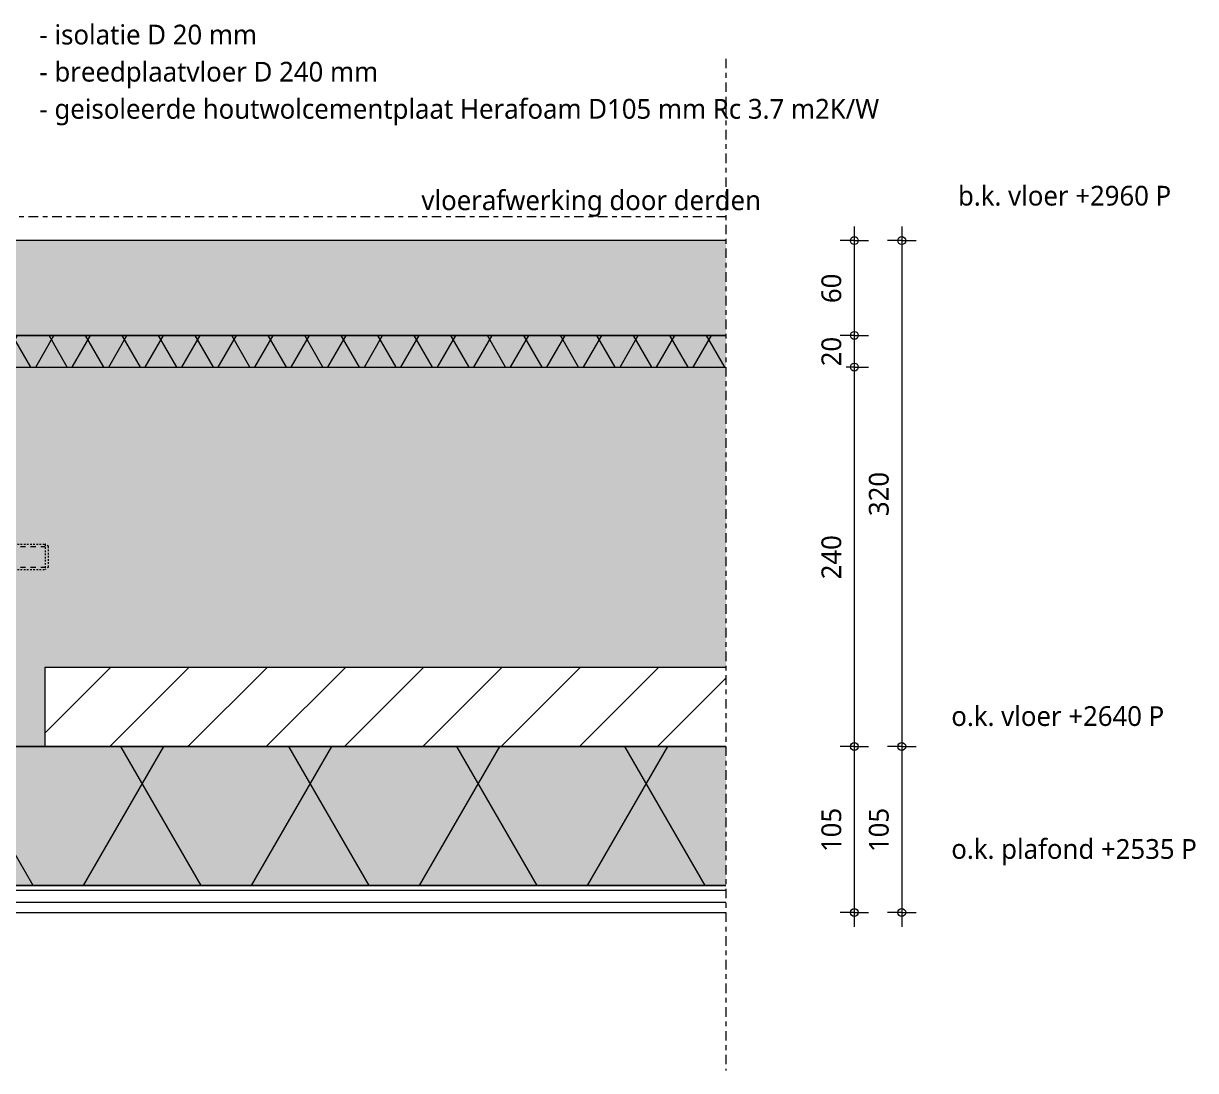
# Model space of a CAD drawing. Header units: millimetres. Extents: x -435 to 27166, y -19117 to 26500.
# Drawn here: x 7453 to 8194, y 20518 to 21181 of the extents above; entities that cross this region are included whole.
import ezdxf

# ---------------------------------------------------------------- set-up
doc = ezdxf.new("R2010")
doc.units = ezdxf.units.MM
for name, pattern in [('Dash', [6.35, 3.175, -3.175]), ('MV_center', [15, 6, -3, 3, -3]), ('Streep 1_1', [2, 1, -1])]:
    doc.linetypes.add(name, pattern=pattern)
for name, color, linetype, lineweight in [('A-ANNO-DIMS', 211, 'Continuous', 13), ('A-ANNO-DIMS-5', 211, 'Continuous', 13), ('A-DETL', 90, 'Continuous', 13), ('A-DETL-GENF', 92, 'Continuous', 18), ('A-DETL-GENF-HDLN', 1, 'Dash', 18), ('G-ANNO-TEXT', 231, 'Continuous', 13)]:
    doc.layers.add(name, color=color, linetype=linetype, lineweight=lineweight)
doc.styles.add('Segoe UI_3', font='segoeui.ttf', dxfattribs={"height": 12.5})
doc.dimstyles.new('2_5_mm_4', dxfattribs={"dimscale": 304.8, "dimtxt": 13.092049, "dimasz": 0.016404, "dimexe": 0.029528, "dimexo": 0.0625, "dimgap": 0.014764, "dimtad": 1, "dimdec": 0, "dimzin": 0, "dimdsep": 46, "dimtxsty": 'Segoe UI_3', "dimblk1": 'DOTBLANK', "dimblk2": 'DOTBLANK', "dimsah": 1, "dimcen": 0.09, "dimdle": 0.029528, "dimazin": 0, "dimtfac": 1, "dimtdec": 4, "dimtix": 1, "dimtmove": 0, "dimatfit": 3, "dimfxl": 0.029528, "dimfxlon": 1, "dimtvp": 1, "dimtfill": 1, "dimtolj": 1, "dimtzin": 0, "dimarcsym": 2})

# ---------------------------------------------------------------- blocks, each defined once
blk = doc.blocks.new('42 isolatie - Type 1-3765144-Details Appartement')
at = {"layer": 'A-DETL-GENF'}
blk.add_hatch(color=256, dxfattribs=at).paths.add_polyline_path([(250.28, 88.8), (250.28, 0.8), (760.28, 0.8), (760.28, 88.8), (474.46, 88.8)])
at = {"layer": 'A-DETL-GENF', "lineweight": 13}
h = blk.add_hatch(dxfattribs=at)
h.set_pattern_fill('FP_77', color=256, style=0, pattern_type=2)
h.set_pattern_definition([(60, (-357.56, 184.11), (-79.674, 46), []), (120, (-357.56, 184.11), (-79.674, -46), [])])
h.paths.add_polyline_path([(250.28, 88.8), (250.28, 0.8), (760.28, 0.8), (760.28, 88.8), (474.46, 88.8)])
at = {"layer": 'A-DETL-GENF'}
for p, q in [((760.28, 88.8), (250.28, 88.8)), ((760.28, 0.8), (760.28, 88.8)), ((760.28, 0.8), (760.28, 88.8)), ((250.28, 0.8), (760.28, 0.8))]:
    blk.add_line(p, q, dxfattribs=at)
blk = doc.blocks.new('42 isolatie - Type 1-3765245-Details Appartement')
at = {"layer": 'A-DETL-GENF'}
blk.add_hatch(color=256, dxfattribs=at).paths.add_polyline_path([(226.37, -0.8), (226.37, -20.8), (736.37, -20.8), (736.37, -0.8), (450.55, -0.8)])
at = {"layer": 'A-DETL-GENF', "lineweight": 13}
h = blk.add_hatch(dxfattribs=at)
h.set_pattern_fill('FP_79', color=256, style=0, pattern_type=2)
h.set_pattern_definition([(300, (-2355.522, -120.812), (-17.32051, -10), []), (240, (-2355.522, -120.812), (-17.32051, 10), [])])
h.paths.add_polyline_path([(226.37, -0.8), (226.37, -20.8), (736.37, -20.8), (736.37, -0.8), (450.55, -0.8)])
at = {"layer": 'A-DETL-GENF'}
for p, q in [((736.37, -0.8), (226.37, -0.8)), ((736.37, -0.8), (226.37, -0.8)), ((736.37, -20.8), (736.37, -0.8)), ((736.37, -20.8), (736.37, -0.8)), ((226.37, -20.8), (736.37, -20.8))]:
    blk.add_line(p, q, dxfattribs=at)
blk = doc.blocks.new('00 stekeind s e - M16-4340759-Details Appartement')
at = {"layer": 'A-DETL-GENF'}
for p, q in [((0, 14.86), (-2.79, 14.86)), ((-2.79, 14.86), (-2.79, 0)), ((0, -14.86), (0, 14.86)), ((-53, 6.5), (-51, 8)), ((-51, 8), (0, 8)), ((-51, 8), (-51, -8)), ((-11.78, 13), (-13, 11.14)), ((-11.14, 7.2), (-13, 11.14)), ((-13, 11.14), (-13, -11.61)), ((-4.16, 13), (-11.78, 13)), ((-2.79, 11.14), (-4.64, 7.2)), ((-2.79, 11.14), (-4.16, 13)), ((-2.79, 0), (-2.79, 11.14)), ((-53, -6.5), (-53, 6.5)), ((-13, 3.25), (-11.14, 7.2)), ((-13, -3.25), (-13, 3.25)), ((-11.14, 7.2), (-4.64, 7.2)), ((-4.64, 7.2), (-2.79, 3.25)), ((-2.79, 3.25), (-2.79, -3.25)), ((-51, -8), (-53, -6.5)), ((-11.14, -7.43), (-13, -3.25)), ((-2.79, -3.25), (-4.64, -7.43)), ((-2.79, -11.61), (-2.79, 0)), ((-2.79, 0), (-2.79, -14.86)), ((0, -8), (-51, -8)), ((-13, -11.61), (-11.14, -7.43)), ((-13, -11.61), (-11.72, -13)), ((-11.72, -13), (-3.99, -13)), ((-11.14, -7.43), (-4.64, -7.43)), ((-4.64, -7.43), (-2.79, -11.61)), ((-3.99, -13), (-2.79, -11.61)), ((-2.79, -14.86), (0, -14.86))]:
    blk.add_line(p, q, dxfattribs=at)
at = {"layer": 'A-DETL-GENF', "linetype": 'Streep 1_1', "lineweight": 13}
for p, q in [((0, 8), (91.54, 8)), ((93.54, 6.5), (91.54, 8)), ((91.54, 8), (91.54, -8)), ((93.54, -6.5), (93.54, 6.5)), ((93.54, -6.5), (91.54, -8)), ((0, -8), (91.54, -8))]:
    blk.add_line(p, q, dxfattribs=at)
at = {"layer": 'A-DETL-GENF-HDLN'}
for p, q in [((-51, 6.5), (91.54, 6.5)), ((-51, -6.5), (91.54, -6.5))]:
    blk.add_line(p, q, dxfattribs=at)
blk = doc.blocks.new('NLRS_00_DI_maskeer - Type 1-4234963-Details Appartement')
at = {"layer": 'A-DETL-GENF', "linetype": 'MV_center'}
blk.add_line((-100, 0), (540, 0), dxfattribs=at)
blk = doc.blocks.new('DIMBLOCK263-Details Appartement')
at = {"layer": 'A-ANNO-DIMS-5'}
for p, q in [((7978.51, 20723.49), (7969.51, 20723.49)), ((7978.51, 20609.49), (7978.51, 20723.49)), ((7978.51, 20723.49), (7987.51, 20723.49)), ((7978.51, 20618.49), (7969.51, 20618.49)), ((7978.51, 20618.49), (7987.51, 20618.49))]:
    blk.add_line(p, q, dxfattribs=at)
for centre in [(7978.51, 20723.49), (7978.51, 20618.49)]:
    blk.add_circle(centre, 2.5, dxfattribs=at)
at = {"layer": 'A-ANNO-DIMS-5', "color": 0, "insert": (7957.7, 20656.7), "char_height": 12.5, "width": 34.2774, "attachment_point": 1, "rotation": 90, "line_spacing_factor": 1.142579, "style": 'Segoe UI_3', "bg_fill": 3, "box_fill_scale": 1.25, "bg_fill_color": 9, "bg_fill_true_color": 13158600, "bg_fill_transparency": 0}
blk.add_mtext('105', dxfattribs=at)
blk = doc.blocks.new('_DotBlank')
at = {"color": 0, "linetype": 'ByBlock', "lineweight": -2}
blk.add_line((-0.5, 0), (-1, 0), dxfattribs=at)
blk.add_circle((0, 0), 0.5, dxfattribs=at)
blk = doc.blocks.new('DIMBLOCK264-Details Appartement')
at = {"layer": 'A-ANNO-DIMS-5'}
for p, q in [((7978.51, 20963.49), (7969.51, 20963.49)), ((7978.51, 20723.49), (7978.51, 20963.49)), ((7978.51, 20963.49), (7987.51, 20963.49)), ((7978.51, 20723.49), (7969.51, 20723.49)), ((7978.51, 20723.49), (7987.51, 20723.49))]:
    blk.add_line(p, q, dxfattribs=at)
for centre in [(7978.51, 20963.49), (7978.51, 20723.49)]:
    blk.add_circle(centre, 2.5, dxfattribs=at)
at = {"layer": 'A-ANNO-DIMS-5', "color": 0, "insert": (7957.7, 20829.2), "char_height": 12.5, "width": 34.2774, "attachment_point": 1, "rotation": 90, "line_spacing_factor": 1.142579, "style": 'Segoe UI_3', "bg_fill": 3, "box_fill_scale": 1.25, "bg_fill_color": 9, "bg_fill_true_color": 13158600, "bg_fill_transparency": 0}
blk.add_mtext('240', dxfattribs=at)
blk = doc.blocks.new('DIMBLOCK265-Details Appartement')
at = {"layer": 'A-ANNO-DIMS-5'}
for p, q in [((7978.51, 20983.49), (7969.51, 20983.49)), ((7978.51, 20963.49), (7978.51, 20983.49)), ((7978.51, 20983.49), (7987.51, 20983.49)), ((7978.51, 20963.49), (7969.51, 20963.49)), ((7978.51, 20963.49), (7987.51, 20963.49))]:
    blk.add_line(p, q, dxfattribs=at)
for centre in [(7978.51, 20983.49), (7978.51, 20963.49)]:
    blk.add_circle(centre, 2.5, dxfattribs=at)
at = {"layer": 'A-ANNO-DIMS-5', "color": 0, "insert": (7957.7, 20963.96), "char_height": 12.5, "width": 22.8516, "attachment_point": 1, "rotation": 90, "line_spacing_factor": 1.142579, "style": 'Segoe UI_3', "bg_fill": 3, "box_fill_scale": 1.25, "bg_fill_color": 9, "bg_fill_true_color": 13158600, "bg_fill_transparency": 0}
blk.add_mtext('20', dxfattribs=at)
blk = doc.blocks.new('DIMBLOCK266-Details Appartement')
at = {"layer": 'A-ANNO-DIMS-5'}
for p, q in [((7978.51, 20983.49), (7978.51, 21052.49)), ((7978.51, 21043.49), (7969.51, 21043.49)), ((7978.51, 21043.49), (7987.51, 21043.49)), ((7978.51, 20983.49), (7969.51, 20983.49)), ((7978.51, 20983.49), (7987.51, 20983.49))]:
    blk.add_line(p, q, dxfattribs=at)
for centre in [(7978.51, 21043.49), (7978.51, 20983.49)]:
    blk.add_circle(centre, 2.5, dxfattribs=at)
at = {"layer": 'A-ANNO-DIMS-5', "color": 0, "insert": (7957.7, 21003.96), "char_height": 12.5, "width": 22.8516, "attachment_point": 1, "rotation": 90, "line_spacing_factor": 1.142579, "style": 'Segoe UI_3', "bg_fill": 3, "box_fill_scale": 1.25, "bg_fill_color": 9, "bg_fill_true_color": 13158600, "bg_fill_transparency": 0}
blk.add_mtext('60', dxfattribs=at)
blk = doc.blocks.new('DIMBLOCK298-Details Appartement')
at = {"layer": 'A-ANNO-DIMS-5'}
for p, q in [((8008.51, 21052.49), (8008.51, 20723.49)), ((8008.51, 21043.49), (7999.51, 21043.49)), ((8008.51, 21043.49), (8017.51, 21043.49)), ((8008.51, 20723.49), (7999.51, 20723.49)), ((8008.51, 20723.49), (8017.51, 20723.49))]:
    blk.add_line(p, q, dxfattribs=at)
for centre in [(8008.51, 21043.49), (8008.51, 20723.49)]:
    blk.add_circle(centre, 2.5, dxfattribs=at)
at = {"layer": 'A-ANNO-DIMS-5', "color": 0, "insert": (7987.7, 20869.2), "char_height": 12.5, "width": 34.2774, "attachment_point": 1, "rotation": 90, "line_spacing_factor": 1.142579, "style": 'Segoe UI_3', "bg_fill": 3, "box_fill_scale": 1.25, "bg_fill_color": 9, "bg_fill_true_color": 13158600, "bg_fill_transparency": 0}
blk.add_mtext('320', dxfattribs=at)
blk = doc.blocks.new('DIMBLOCK299-Details Appartement')
at = {"layer": 'A-ANNO-DIMS-5'}
for p, q in [((8008.51, 20723.49), (7999.51, 20723.49)), ((8008.51, 20723.49), (8008.51, 20609.49)), ((8008.51, 20723.49), (8017.51, 20723.49)), ((8008.51, 20618.49), (7999.51, 20618.49)), ((8008.51, 20618.49), (8017.51, 20618.49))]:
    blk.add_line(p, q, dxfattribs=at)
for centre in [(8008.51, 20723.49), (8008.51, 20618.49)]:
    blk.add_circle(centre, 2.5, dxfattribs=at)
at = {"layer": 'A-ANNO-DIMS-5', "color": 0, "insert": (7987.7, 20656.7), "char_height": 12.5, "width": 34.2774, "attachment_point": 1, "rotation": 90, "line_spacing_factor": 1.142579, "style": 'Segoe UI_3', "bg_fill": 3, "box_fill_scale": 1.25, "bg_fill_color": 9, "bg_fill_true_color": 13158600, "bg_fill_transparency": 0}
blk.add_mtext('105', dxfattribs=at)

msp = doc.modelspace()

# ---------------------------------------------------------------- hatches: boundary and pattern name
at = {"layer": 'A-DETL-GENF', "lineweight": 13}
h = msp.add_hatch(dxfattribs=at)
h.set_pattern_fill('FP_17', color=254, style=0, pattern_type=2)
h.set_pattern_definition([(0, (0, 0), (20.32, 5.08), [1.676, -13.564, 1.676, -13.564, -81.28]), (0, (0, 0), (20.32, 5.08), [-30.48, 1.676, -28.804, 1.676, -13.564, -35.56]), (0, (0, 0), (20.32, 5.08), [-76.2, 1.676, -8.484, 1.676, -23.724]), (120, (7.62, 2.54), (-14.559409, 15.0576362), [1.676, -13.564, 1.676, -13.564, -81.28]), (120, (7.62, 2.54), (-14.559409, 15.0576362), [-30.48, 1.676, -28.804, 1.676, -13.564, -35.56]), (120, (7.62, 2.54), (-14.559409, 15.0576362), [-76.2, 1.676, -8.484, 1.676, -23.724]), (240, (10.16, 12.7), (-5.760591, -20.1376362), [1.676, -13.564, 1.676, -13.564, -81.28]), (240, (10.16, 12.7), (-5.760591, -20.1376362), [-30.48, 1.676, -28.804, 1.676, -13.564, -35.56]), (240, (10.16, 12.7), (-5.760591, -20.1376362), [-76.2, 1.676, -8.484, 1.676, -23.724])])
h.paths.add_polyline_path([(7673.15, 20983.49), (7897.33, 20983.49), (7897.33, 21043.49), (7297.33, 21043.49), (7297.33, 21014.49), (7382.33, 21014.49), (7382.33, 20983.49)])
at = {"layer": 'A-DETL-GENF'}
msp.add_hatch(color=9, dxfattribs=at).paths.add_polyline_path([(7387.33, 20723.49), (7466.6, 20723.49), (7466.6, 20773.49), (7897.33, 20773.49), (7897.33, 20963.49), (7387.33, 20963.49), (7387.33, 20773.49)])
at = {"layer": 'A-DETL-GENF', "lineweight": 13}
h = msp.add_hatch(dxfattribs=at)
h.set_pattern_fill('FP_78', color=250, style=0, pattern_type=2)
h.set_pattern_definition([(45, (0, 0), (-24.74874, 24.74874), [])])
h.paths.add_polyline_path([(7673.15, 20723.49), (7897.33, 20723.49), (7897.33, 20773.49), (7466.6, 20773.49), (7466.6, 20723.49)])
h = msp.add_hatch(dxfattribs=at)
h.set_pattern_fill('FP_92', color=254, style=0, pattern_type=2)
h.set_pattern_definition([(0, (0, 0), (0, 7.5), [])])
h.paths.add_polyline_path([(7897.33, 20618.49), (7897.33, 20635.49), (7387.32, 20635.49), (7387.32, 20628.49), (7397.32, 20618.49), (7673.15, 20618.49)])

# ---------------------------------------------------------------- linework, layer by layer
at = {"layer": 'A-DETL', "linetype": 'MV_center', "lineweight": 18}
msp.add_line((7897.33, 21058.49), (7287.84, 21058.49), dxfattribs=at)
at = {"layer": 'A-DETL', "lineweight": 18}
for p, q in [((7897.33, 21043.49), (7297.33, 21043.49)), ((7382.33, 20983.49), (7897.33, 20983.49)), ((7897.33, 20773.49), (7466.6, 20773.49)), ((7466.6, 20773.49), (7466.6, 20723.49)), ((7387.33, 20723.49), (7466.6, 20723.49)), ((7466.6, 20723.49), (7897.33, 20723.49)), ((7897.33, 20635.49), (7387.32, 20635.49)), ((7397.32, 20618.49), (7897.33, 20618.49))]:
    msp.add_line(p, q, dxfattribs=at)

# ---------------------------------------------------------------- block references
at = {"layer": 'A-DETL-GENF', "linetype": 'MV_center', "rotation": 269.9999999999999}
msp.add_blockref('NLRS_00_DI_maskeer - Type 1-4234963-Details Appartement', (7897.33, 21058.49), dxfattribs=at)
at = {"layer": 'A-DETL-GENF', "rotation": 180}
for name, p in [('42 isolatie - Type 1-3765245-Details Appartement', (8123.7, 20962.69)), ('42 isolatie - Type 1-3765144-Details Appartement', (8147.61, 20724.29))]:
    msp.add_blockref(name, p, dxfattribs=at)
at = {"layer": 'A-DETL-GENF'}
msp.add_blockref('00 stekeind s e - M16-4340759-Details Appartement', (7375.33, 20843.49), dxfattribs=at)

# ---------------------------------------------------------------- texts
at = {"layer": 'G-ANNO-TEXT', "color": 7, "char_height": 12.5, "attachment_point": 1, "style": 'Segoe UI_3'}
for s, insert, width in [('- isolatie D 20 mm', (7463.25, 21180.04), 173.5653), ('- breedplaatvloer D 240 mm', (7463.25, 21156.55), 266.1603), ('- geisoleerde houtwolcementplaat Herafoam D105 mm Rc 3.7 m2K/W', (7463.25, 21133.07), 658.5863), (' b.k. vloer +2960 P', (8039.84, 21078.13), 174.7679), ('vloerafwerking door derden', (7704.76, 21075.24), 260.5484), ('o.k. vloer +2640 P', (8039.84, 20748.97), 168.7552), ('o.k. plafond +2535 P', (8039.84, 20664.91), 194.8101)]:
    msp.add_mtext(s, dxfattribs=dict(at, insert=insert, width=width))

# ---------------------------------------------------------------- dimensions: what is measured, and where the dimension line sits
at = {"layer": 'A-ANNO-DIMS'}
dim = msp.add_linear_dim(base=(7978.51, 20723.49), p1=(7969.51, 20618.49), p2=(7969.51, 20723.49), angle=90, dimstyle='2_5_mm_4', override={"dimpost": '<>', "dimfxl": 105}, dxfattribs=at)
dim.commit()
dim.dimension.update_dxf_attribs({"geometry": 'DIMBLOCK263-Details Appartement', "text_midpoint": (7967.51, 20670.99)})

# ---------------------------------------------------------------- next in the draw order: dimensions: what is measured, and where the dimension line sits
dim = msp.add_linear_dim(base=(7978.51, 20963.49), p1=(7969.51, 20723.49), p2=(7969.51, 20963.49), angle=90, dimstyle='2_5_mm_4', override={"dimpost": '<>', "dimfxl": 239.999524}, dxfattribs=at)
dim.commit()
dim.dimension.update_dxf_attribs({"geometry": 'DIMBLOCK264-Details Appartement', "text_midpoint": (7967.54, 20843.49)})

# ---------------------------------------------------------------- next in the draw order: dimensions: what is measured, and where the dimension line sits
dim = msp.add_linear_dim(base=(7978.51, 20983.49), p1=(7969.51, 20963.49), p2=(7969.51, 20983.49), angle=90, dimstyle='2_5_mm_4', override={"dimpost": '<>', "dimfxl": 20}, dxfattribs=at)
dim.commit()
dim.dimension.update_dxf_attribs({"geometry": 'DIMBLOCK265-Details Appartement', "text_midpoint": (7967.54, 20973.49)})

# ---------------------------------------------------------------- next in the draw order: dimensions: what is measured, and where the dimension line sits
dim = msp.add_linear_dim(base=(7978.51, 21043.49), p1=(7969.51, 20983.49), p2=(7969.51, 21043.49), angle=90, dimstyle='2_5_mm_4', override={"dimpost": '<>', "dimfxl": 60}, dxfattribs=at)
dim.commit()
dim.dimension.update_dxf_attribs({"geometry": 'DIMBLOCK266-Details Appartement', "text_midpoint": (7967.54, 21013.49)})

# ---------------------------------------------------------------- next in the draw order: dimensions: what is measured, and where the dimension line sits
dim = msp.add_linear_dim(base=(8008.51, 20723.49), p1=(8017.51, 21043.49), p2=(8017.51, 20723.49), angle=90, dimstyle='2_5_mm_4', override={"dimpost": '<>', "dimfxl": 320}, dxfattribs=at)
dim.commit()
dim.dimension.update_dxf_attribs({"geometry": 'DIMBLOCK298-Details Appartement', "text_midpoint": (7997.54, 20883.49)})

# ---------------------------------------------------------------- next in the draw order: dimensions: what is measured, and where the dimension line sits
dim = msp.add_linear_dim(base=(8008.51, 20618.49), p1=(8017.51, 20723.49), p2=(7999.51, 20618.49), angle=90, dimstyle='2_5_mm_4', override={"dimpost": '<>', "dimfxl": 106.531685}, dxfattribs=at)
dim.commit()
dim.dimension.update_dxf_attribs({"geometry": 'DIMBLOCK299-Details Appartement', "text_midpoint": (7997.51, 20670.99)})

doc.saveas('drawing.dxf')
